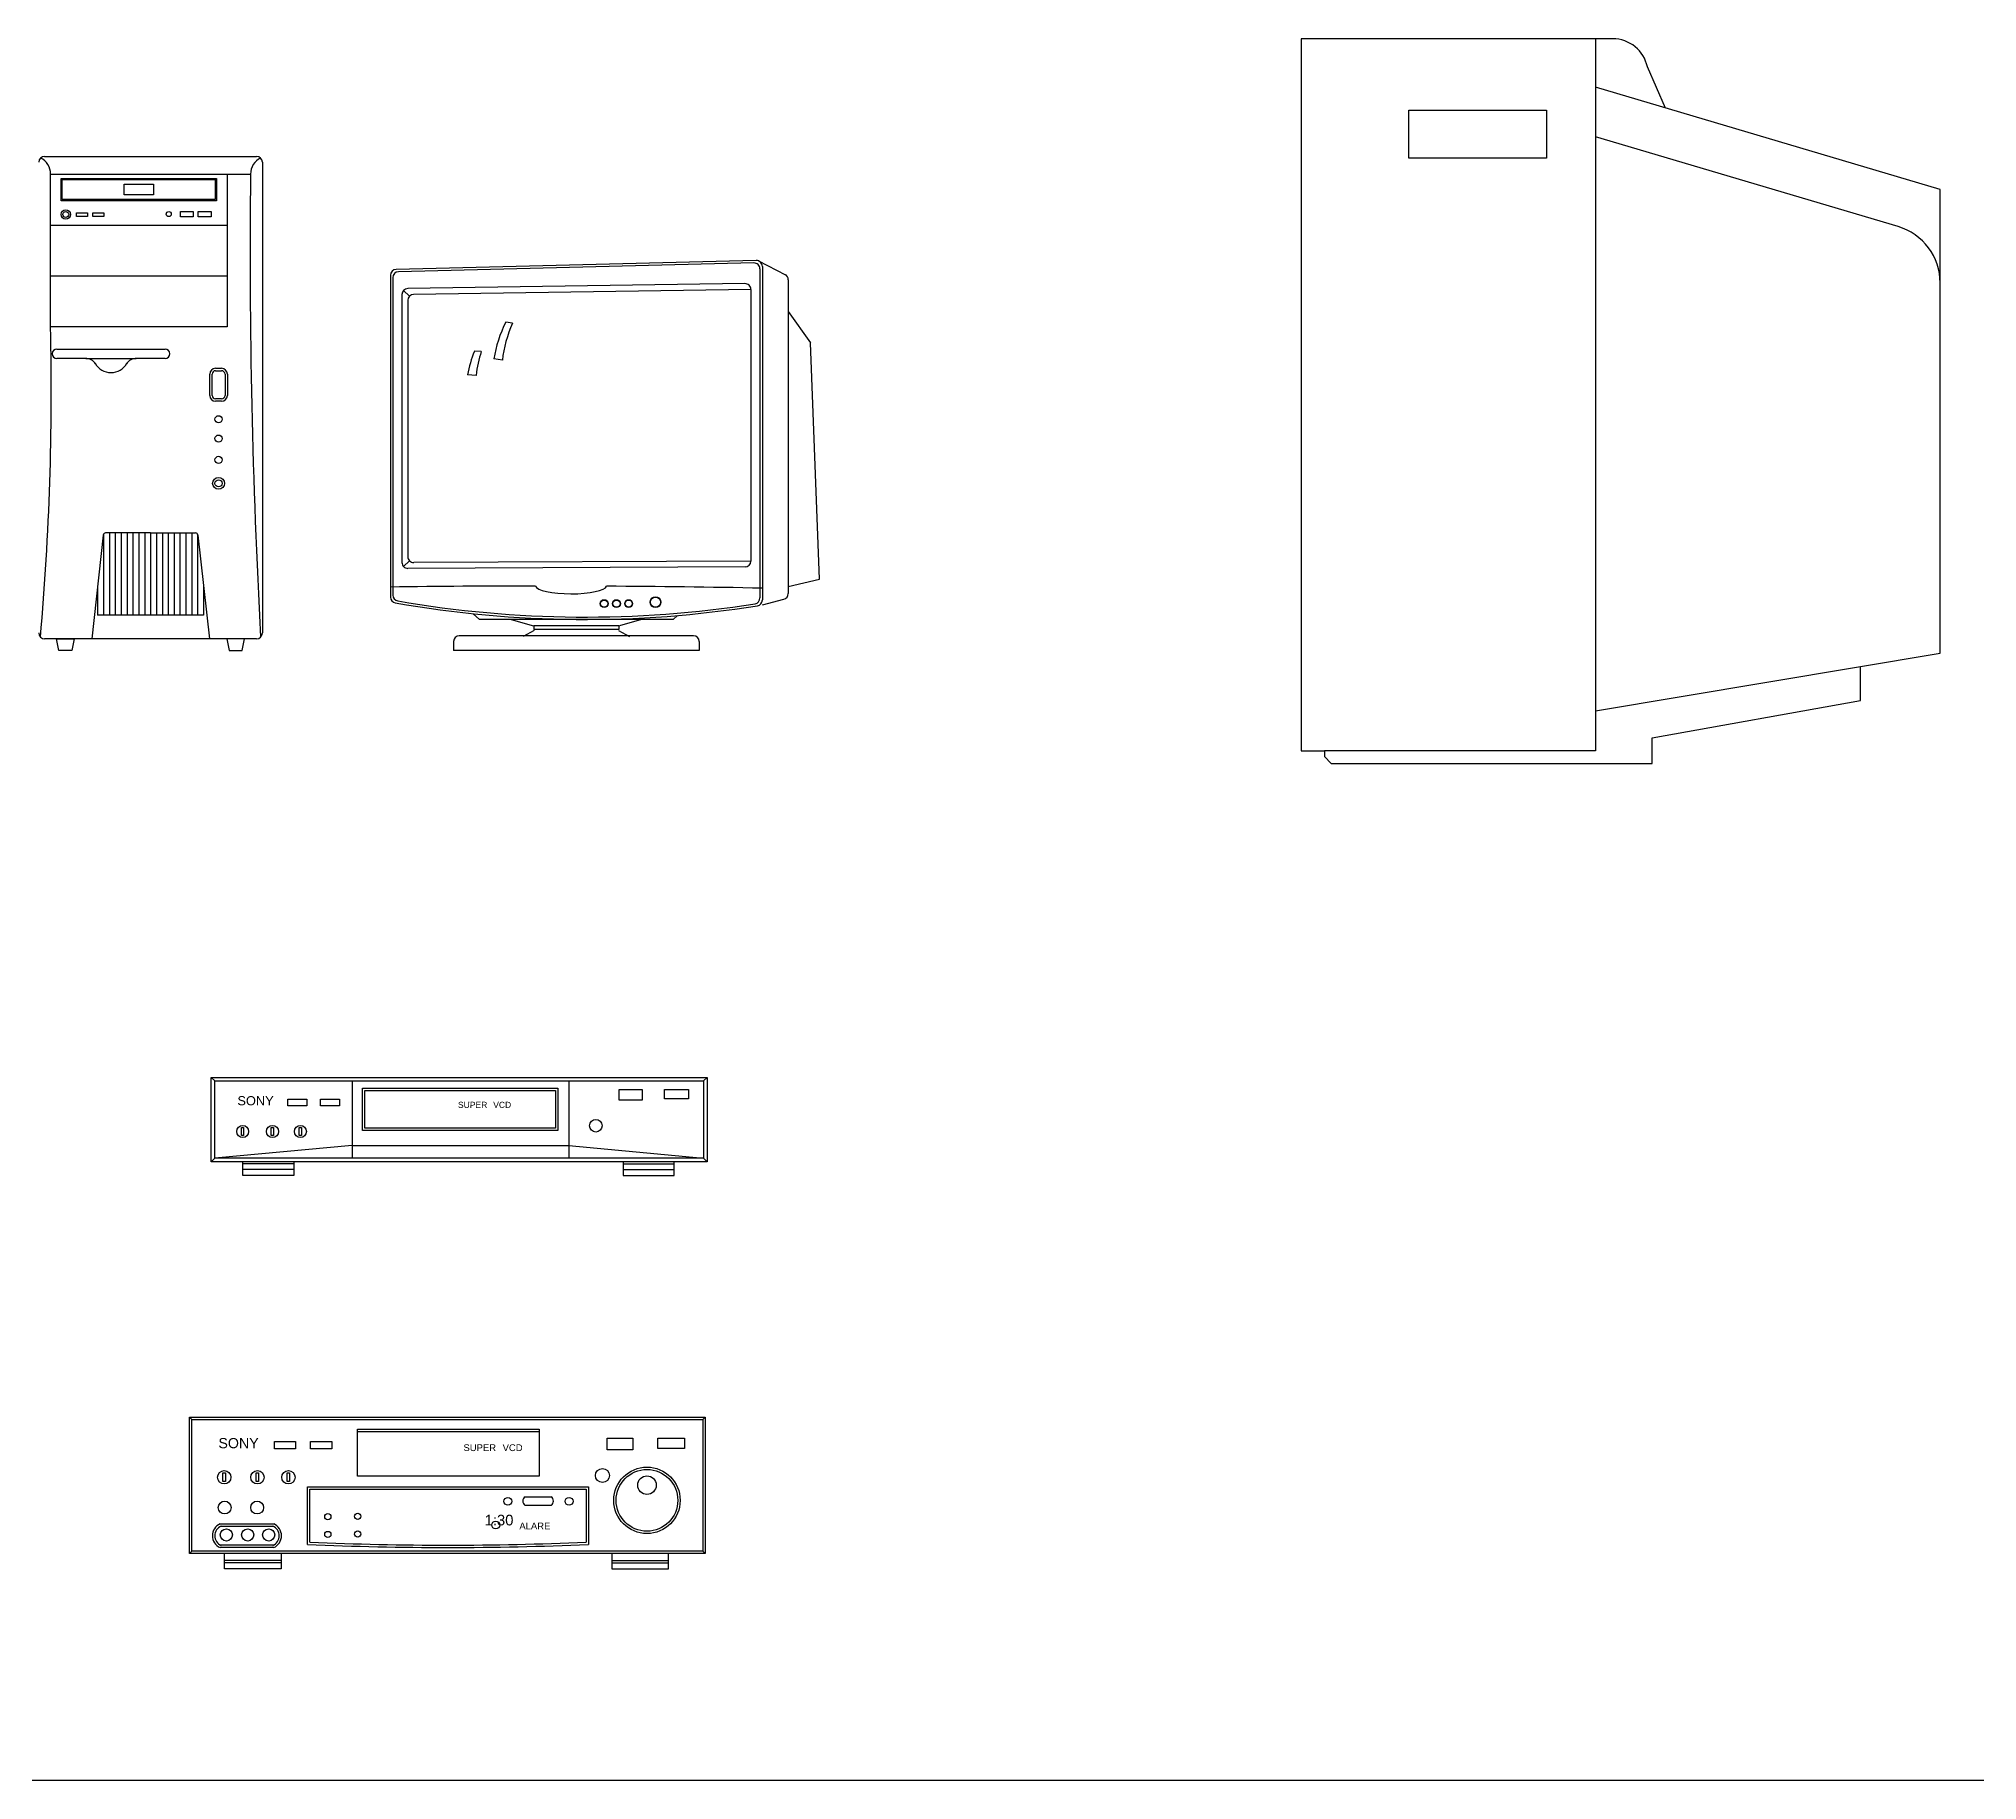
# Model space of a CAD drawing. Header units: inches. Extents: x 11.6 to 54.1, y 10.7 to 35.5.
# Drawn here: x 47.539 to 49.186, y 21.418 to 22.898 of the extents above; entities that cross this region are included whole.
import ezdxf

# ---------------------------------------------------------------- set-up
doc = ezdxf.new("R2010")
doc.units = ezdxf.units.IN
doc.header["$MEASUREMENT"] = 0
doc.layers.add('02', color=2, linetype='Continuous')
doc.layers.add('1', color=1, linetype='Continuous')
doc.styles.get("Standard").update_dxf_attribs({"font": 'arial.ttf'})

msp = doc.modelspace()

# ---------------------------------------------------------------- linework, layer by layer
at = {"layer": '02'}
for p, q in [((48.61123308689385, 22.89788928295326), (48.61123308689385, 22.29288928294278)), ((48.87608015780389, 22.89788928295326), (48.61123308689385, 22.89788928295326)), ((48.86123308689385, 22.89788928295326), (48.86123308689385, 22.29288928294278)), ((48.9209873907832, 22.83888575371253), (48.90547218510002, 22.87389833685899)), ((49.15423308684077, 22.76966445037993), (48.86123308689385, 22.85661928907808)), ((48.70277369754441, 22.83719897345014), (48.81967793904297, 22.83719897345014)), ((48.70277369754441, 22.79652050327292), (48.70277369754441, 22.83719897345014)), ((48.81967793904297, 22.83719897345014), (48.81967793904297, 22.79652050327292)), ((49.11845856053807, 22.73828140655547), (48.86123308689385, 22.8146192890768)), ((47.54356377512268, 22.79796362959911), (47.72356377517391, 22.79796362959911)), ((47.54856377512734, 22.78296362959969), (47.69856377515062, 22.78296362959969)), ((47.54856377512734, 22.65296362959504), (47.54856377512734, 22.78296362959969)), ((47.69856377515062, 22.78296362959969), (47.71856107119057, 22.78273129063615)), ((47.69856377515062, 22.78296362959969), (47.69856377515062, 22.65296362959504)), ((47.72856377517856, 22.79296362959445), (47.72856377517856, 22.39296362960027)), ((48.81967793904297, 22.79652050327292), (48.70277369754441, 22.79652050327292)), ((47.55756377520557, 22.77926352063383), (47.68956377518881, 22.77926352063383)), ((47.55756377520557, 22.7602635206336), (47.55756377520557, 22.77926352063383)), ((47.55856377513665, 22.77826352062999), (47.68856377514131, 22.77826352062999)), ((47.55856377513665, 22.76126352063744), (47.55856377513665, 22.77826352062999)), ((47.61100664873194, 22.77437539942053), (47.63612090154603, 22.77437539942053)), ((47.61100664873194, 22.76515755071028), (47.61100664873194, 22.77437539942053)), ((47.63612090154603, 22.76515755071028), (47.61100664873194, 22.76515755071028)), ((47.63612090154603, 22.77437539942053), (47.63612090154603, 22.76515755071028)), ((47.68856377514131, 22.77826352062999), (47.68856377514131, 22.76126352063744)), ((47.68956377518881, 22.77926352063383), (47.68956377518881, 22.7602635206336)), ((49.15423308684077, 22.67834774513045), (49.15423308684077, 22.76966445037993)), ((47.68956377518881, 22.7602635206336), (47.55756377520557, 22.7602635206336)), ((47.68856377514131, 22.76126352063744), (47.55856377513665, 22.76126352063744)), ((47.57051795265689, 22.75004809554099), (47.57987286125827, 22.75004809554099)), ((47.57051795265689, 22.74681215178003), (47.57051795265689, 22.75004809554099)), ((47.57987286125827, 22.75004809554099), (47.57987286125827, 22.74681215178003)), ((47.58455025682743, 22.75004809554099), (47.5939051653124, 22.75004809554099)), ((47.58455025682743, 22.74681215178003), (47.58455025682743, 22.75004809554099)), ((47.5939051653124, 22.75004809554099), (47.5939051653124, 22.74681215178003)), ((47.65902978878986, 22.75112674345161), (47.66982387796562, 22.75112674345161)), ((47.65902978878986, 22.74645265011947), (47.65902978878986, 22.75112674345161)), ((47.66982387796562, 22.75112674345161), (47.66982387796562, 22.74645265011947)), ((47.6741415370354, 22.75112674345161), (47.68493562621116, 22.75112674345161)), ((47.6741415370354, 22.74645265011947), (47.6741415370354, 22.75112674345161)), ((47.68493562621116, 22.75112674345161), (47.68493562621116, 22.74645265011947)), ((47.54856377512734, 22.73963029626481), (47.69856377515062, 22.73963029626481)), ((47.57987286125827, 22.74681215178003), (47.57051795265689, 22.74681215178003)), ((47.5939051653124, 22.74681215178003), (47.58455025682743, 22.74681215178003)), ((47.66982387796562, 22.74645265011947), (47.65902978878986, 22.74645265011947)), ((47.68493562621116, 22.74645265011947), (47.6741415370354, 22.74645265011947)), ((48.14829041597951, 22.70943455563116), (47.84227063889667, 22.70188117174854)), ((48.14629041600093, 22.70738458115972), (47.84427063887525, 22.69992992794738)), ((48.15012381981179, 22.70913456754948), (48.17306954982742, 22.69739122567131)), ((48.15141379168309, 22.70238610354733), (48.15141379168309, 22.42272152771199)), ((48.15341379177809, 22.70443607801877), (48.15341379177809, 22.42101375296494)), ((47.54856377512734, 22.69629696292992), (47.69856377515062, 22.69629696292992)), ((47.83739401468593, 22.6968826941507), (47.83739401468593, 22.42346029088964)), ((47.83939401466451, 22.69493145033499), (47.83939401466451, 22.42514058006651)), ((47.85358813042804, 22.67913370793991), (47.84858813042339, 22.68405917772048)), ((48.13858260853268, 22.6898527328363), (47.85207502658997, 22.68554972719591)), ((48.1437327797623, 22.68492951845707), (47.85707502659462, 22.68062425741533)), ((48.14365769420802, 22.68485329666015), (48.14365769420802, 22.45405272595832)), ((48.17543747379496, 22.69314008755333), (48.17543747379496, 22.42642668760396)), ((47.847150112256, 22.68055029101976), (47.847150112256, 22.45283595844245)), ((47.85215011226065, 22.67562482122463), (47.85215011226065, 22.45785723800378)), ((48.17543747379496, 22.66615979937211), (48.19430931528151, 22.63943526030067)), ((49.15423308684077, 22.3757778183122), (49.15423308684077, 22.67834774513045)), ((47.69856377515062, 22.65296362959504), (47.54856377512734, 22.65296362959504)), ((47.94115094326954, 22.65609585391081), (47.93533310828317, 22.6569868316497)), ((47.55395726928074, 22.63422302208215), (47.64595726934314, 22.63422302208215)), ((47.91454869623814, 22.63217693404891), (47.90877364027366, 22.63228108981872)), ((48.20198201200511, 22.43873951298025), (48.19430931528151, 22.63943526030067)), ((47.54995726932358, 22.63022302208134), (47.54995726932358, 22.63022302208134)), ((47.57847041530587, 22.62622302208052), (47.55395726928074, 22.62622302208052)), ((47.57847041530587, 22.62622302208052), (47.62144412331801, 22.62622302208052)), ((47.64595726934314, 22.62622302208052), (47.62144412331801, 22.62622302208052)), ((47.64995726930029, 22.63022302208134), (47.64995726930029, 22.63022302208134)), ((47.688838565243, 22.6178398239195), (47.69383856524765, 22.6178398239195)), ((47.688838565243, 22.61583982392636), (47.69383856524765, 22.61583982392636)), ((47.93249073856096, 22.6246535175365), (47.92534942702442, 22.62585310527953)), ((47.68383856523834, 22.59483982391845), (47.68383856523834, 22.61283982392939)), ((47.68583856521692, 22.59483982391845), (47.68583856521692, 22.61283982392939)), ((47.69683856515731, 22.61283982392939), (47.69683856515731, 22.59483982391845)), ((47.69883856513589, 22.61283982392939), (47.69883856513589, 22.59483982391845)), ((47.91019423386134, 22.61185159259782), (47.90293243398011, 22.61230242925245)), ((47.69383856524765, 22.59183982392148), (47.688838565243, 22.59183982392148)), ((47.69383856524765, 22.58983982392834), (47.688838565243, 22.58983982392834)), ((47.59336609333806, 22.4761844926457), (47.58356377515994, 22.38796362959562)), ((47.59356377516925, 22.47685559013058), (47.59356377516925, 22.40796362959969)), ((47.6335637752065, 22.47796362959213), (47.59535386074386, 22.47796362959213)), ((47.59856377517391, 22.47796362959213), (47.59856377517391, 22.40796362959969)), ((47.60356377517856, 22.47796362959213), (47.60356377517856, 22.40796362959969)), ((47.60856377518322, 22.47796362959213), (47.60856377518322, 22.40796362959969)), ((47.61356377518788, 22.47796362959213), (47.61356377518788, 22.40796362959969)), ((47.61856377519253, 22.47796362959213), (47.61856377519253, 22.40796362959969)), ((47.62356377519719, 22.47796362959213), (47.62356377519719, 22.40796362959969)), ((47.62856377520185, 22.47796362959213), (47.62856377520185, 22.40796362959969)), ((47.6335637752065, 22.47796362959213), (47.6335637752065, 22.40796362959969)), ((47.6335637752065, 22.47796362959213), (47.6335637752065, 22.40796362959969)), ((47.6335637752065, 22.47796362959213), (47.67177368955273, 22.47796362959213)), ((47.63856377521116, 22.47796362959213), (47.63856377521116, 22.40796362959969)), ((47.64356377521582, 22.47796362959213), (47.64356377521582, 22.40796362959969)), ((47.64856377510406, 22.47796362959213), (47.64856377510406, 22.40796362959969)), ((47.65356377522513, 22.47796362959213), (47.65356377522513, 22.40796362959969)), ((47.65856377511337, 22.47796362959213), (47.65856377511337, 22.40796362959969)), ((47.66356377511803, 22.47796362959213), (47.66356377511803, 22.40796362959969)), ((47.66856377512268, 22.47796362959213), (47.66856377512268, 22.40796362959969)), ((47.67356377512734, 22.47685559013058), (47.67356377512734, 22.40796362959969)), ((47.67376145707495, 22.4761844926457), (47.68356377513665, 22.38796362959562)), ((47.847150112256, 22.4578147690541), (47.84710764359735, 22.45781458869766)), ((47.85362209378328, 22.45431420460824), (47.84862209377862, 22.44929292503235)), ((48.14363645982049, 22.45407387025494), (47.85717134653643, 22.45285728309551)), ((48.13867892847448, 22.44905277105005), (47.85217134653177, 22.44783600353418)), ((47.85715011214889, 22.4478571478308), (47.85715011214889, 22.44781467888112)), ((48.17543747379496, 22.43254358084829), (48.20198201200511, 22.43873951298025)), ((47.58856377516459, 22.43296362959387), (47.58856377516459, 22.40796362959969)), ((47.678563775132, 22.43296362959387), (47.678563775132, 22.40796362959969)), ((48.15341379177809, 22.41675822293342), (48.1717144651204, 22.42159250793935)), ((47.678563775132, 22.40796362959969), (47.58856377516459, 22.40796362959969)), ((47.9077767139399, 22.4093189021865), (47.9129985980555, 22.40449038526873)), ((48.07769253953412, 22.40449038526873), (47.9129985980555, 22.40449038526873)), ((47.94005808093171, 22.40449038526873), (47.95886924943007, 22.39889374672799)), ((48.05074972541589, 22.40449038526873), (48.03193855703395, 22.39889374672799)), ((48.08125689636037, 22.40778623722741), (48.07769253953412, 22.40449038526873)), ((47.72356377517391, 22.38796362959562), (47.54356377512268, 22.38796362959562)), ((47.55369968722626, 22.38796362959562), (47.56869968724023, 22.38796362959562)), ((47.55569968720484, 22.37796362960086), (47.55369968722626, 22.38796362959562)), ((47.56869968724023, 22.38796362959562), (47.56669968714524, 22.37796362960086)), ((47.71342786318674, 22.38796362959562), (47.69842786317277, 22.38796362959562)), ((47.69842786317277, 22.38796362959562), (47.70042786315135, 22.37796362960086)), ((47.71142786309175, 22.37796362960086), (47.71342786318674, 22.38796362959562)), ((47.89105255120486, 22.38568561325388), (47.89105255120486, 22.37796363887043)), ((48.09487720635772, 22.39056366202436), (47.89593059998989, 22.39056366202436)), ((47.95951515656017, 22.39518372138861), (47.95021652754914, 22.38993546144644)), ((47.95934523419529, 22.39889374672799), (47.95934523419529, 22.39582919603578)), ((48.03146257226873, 22.39889374672799), (47.95934523419529, 22.39889374672799)), ((48.03146257226873, 22.39582919603578), (47.95934523419529, 22.39582919603578)), ((48.03129264978744, 22.39518372138861), (48.04059127879847, 22.38993546144644)), ((48.03146257226873, 22.39889374672799), (48.03146257226873, 22.39582919603578)), ((48.09975525514275, 22.38568561325388), (48.09975525514275, 22.37796363887043)), ((47.56669968714524, 22.37796362960086), (47.55569968720484, 22.37796362960086)), ((47.70042786315135, 22.37796362960086), (47.71142786309175, 22.37796362960086)), ((48.09975525514275, 22.37796363887043), (47.89105255120486, 22.37796363887043)), ((48.86123308689385, 22.32686102814347), (49.15423308684077, 22.3757778183122)), ((49.08654348958336, 22.33552332888081), (49.08654348958336, 22.36447693835959)), ((48.9095129378704, 22.30391960510184), (49.08654348958336, 22.33552332888081)), ((48.9095129378704, 22.2820269217687), (48.9095129378704, 22.30391960510184)), ((48.61123308689385, 22.29288928294278), (48.63123308691248, 22.29288928294278)), ((48.86123308689385, 22.29288928294278), (48.63123308691248, 22.29288928294278)), ((48.63123308691248, 22.29288928294278), (48.63123308691248, 22.28802692176265)), ((48.63123308691248, 22.28802692176265), (48.63671160080522, 22.2820269217687)), ((48.63671160080522, 22.2820269217687), (48.9095129378704, 22.2820269217687)), ((47.6851743854215, 22.01525030487988), (48.10649758401379, 22.01525030487988)), ((47.6851743854215, 21.94361058377268), (47.6851743854215, 22.01525030487988)), ((47.68817438544757, 22.01225030488291), (47.6851743854215, 22.01525030487988)), ((47.68817438544757, 21.94661058376965), (47.68817438544757, 22.01225030488291)), ((47.68817438544757, 22.01225030488291), (48.10349758410413, 22.01225030488291)), ((47.80473977302719, 22.01225030488291), (47.80473977302719, 21.94661058376965)), ((47.98885741712112, 22.01225030488291), (47.98885741712112, 21.94661058376965)), ((48.10349758410413, 22.01225030488291), (48.10649758401379, 22.01525030487988)), ((48.10349758410413, 22.01225030488291), (48.10349758410413, 21.94661058376965)), ((48.10649758401379, 22.01525030487988), (48.10649758401379, 21.94361058377268)), ((47.75027059168607, 21.99678646520493), (47.7663741485314, 21.99678646520493)), ((47.75027059168607, 21.99104670083631), (47.75027059168607, 21.99678646520493)), ((47.7663741485314, 21.99104670083631), (47.75027059168607, 21.99104670083631)), ((47.7663741485314, 21.99678646520493), (47.7663741485314, 21.99104670083631)), ((47.77786324183509, 21.99678646520493), (47.79396679868042, 21.99678646520493)), ((47.77786324183509, 21.99104670083631), (47.77786324183509, 21.99678646520493)), ((47.79396679868042, 21.99104670083631), (47.77786324183509, 21.99104670083631)), ((47.79396679868042, 21.99678646520493), (47.79396679868042, 21.99104670083631)), ((47.81366694798745, 22.00621722727971), (47.97967205591086, 22.00621722727971)), ((47.81366694798745, 21.97008400287319), (47.81366694798745, 22.00621722727971)), ((47.81566694796603, 21.97208400288088), (47.81566694796603, 22.00421722728657)), ((47.81566694796603, 22.00421722728657), (47.97767205593228, 22.00421722728657)), ((47.97767205593228, 22.00421722728657), (47.97767205593228, 21.97208400288088)), ((47.97967205591086, 22.00621722727971), (47.97967205591086, 21.97008400287319)), ((48.03167025720287, 22.00487367096372), (48.05139200900268, 22.00487367096372)), ((48.03167025720287, 21.99585597322454), (48.03167025720287, 22.00487367096372)), ((48.05139200900268, 21.99585597322454), (48.03167025720287, 21.99585597322454)), ((48.05139200900268, 22.00487367096372), (48.05139200900268, 21.99585597322454)), ((48.07027809483517, 22.00487367096372), (48.09066837279644, 22.00487367096372)), ((48.07027809483517, 21.99702493560341), (48.07027809483517, 22.00487367096372)), ((48.09066837279644, 21.99702493560341), (48.07027809483517, 21.99702493560341)), ((48.09066837279644, 22.00487367096372), (48.09066837279644, 21.99702493560341)), ((47.80473977302719, 21.9574415425073), (47.68817438544757, 21.94661058376965)), ((47.71075930025946, 21.97273300364628), (47.71265431387402, 21.97273300364628)), ((47.71075930025946, 21.96598763541857), (47.71075930025946, 21.97273300364628)), ((47.71265431387402, 21.96598763541857), (47.71075930025946, 21.96598763541857)), ((47.71265431387402, 21.97273300364628), (47.71265431387402, 21.96598763541857)), ((47.73610510512773, 21.97273300364628), (47.73800011874228, 21.97273300364628)), ((47.73610510512773, 21.96598763541857), (47.73610510512773, 21.97273300364628)), ((47.73800011874228, 21.96598763541857), (47.73610510512773, 21.96598763541857)), ((47.73800011874228, 21.97273300364628), (47.73800011874228, 21.96598763541857)), ((47.759792766986, 21.97273300364628), (47.76168778060056, 21.97273300364628)), ((47.759792766986, 21.96598763541857), (47.759792766986, 21.97273300364628)), ((47.76168778060056, 21.96598763541857), (47.759792766986, 21.96598763541857)), ((47.76168778060056, 21.97273300364628), (47.76168778060056, 21.96598763541857)), ((47.80473977302719, 21.9574415425073), (47.98885741712112, 21.9574415425073)), ((47.97967205591086, 21.97008400287319), (47.81366694798745, 21.97008400287319)), ((47.97767205593228, 21.97208400288088), (47.81566694796603, 21.97208400288088)), ((47.98885741712112, 21.9574415425073), (48.10349758410413, 21.94661058376965)), ((47.68817438544757, 21.94661058376965), (47.6851743854215, 21.94361058377268)), ((48.10649758401379, 21.94361058377268), (47.6851743854215, 21.94361058377268)), ((48.10349758410413, 21.94661058376965), (47.68817438544757, 21.94661058376965)), ((47.71195619947795, 21.93195759563838), (47.71195619947795, 21.94365347762374)), ((47.75534155719034, 21.94195759563314), (47.71195619947795, 21.94195759563314)), ((47.75534155719034, 21.94365347762374), (47.75534155719034, 21.93195759563838)), ((48.03515642961539, 21.94365347762374), (48.03515642961539, 21.93195759563838)), ((48.03515642961539, 21.94195759563314), (48.07854178732779, 21.94195759563314)), ((48.07854178732779, 21.93195759563838), (48.07854178732779, 21.94365347762374)), ((48.10349758410413, 21.94661058376965), (48.10649758401379, 21.94361058377268)), ((47.75534155719034, 21.93695759562848), (47.71195619947795, 21.93695759562848)), ((47.75534155719034, 21.93195759563838), (47.71195619947795, 21.93195759563838)), ((48.03515642961539, 21.93695759562848), (48.07854178732779, 21.93695759562848)), ((48.03515642961539, 21.93195759563838), (48.07854178732779, 21.93195759563838)), ((47.66659142366662, 21.72649095788671), (48.104728311054, 21.72649095788671)), ((47.66659142366662, 21.61065319591449), (47.66659142366662, 21.72649095788671)), ((47.6685914236452, 21.72449095787903), (47.66659142366662, 21.72649095788671)), ((48.10272831107542, 21.72449095787903), (48.104728311054, 21.72649095788671)), ((48.104728311054, 21.72649095788671), (48.104728311054, 21.61065319591449)), ((47.6685914236452, 21.61265319592218), (47.6685914236452, 21.72449095787903)), ((47.6685914236452, 21.72449095787903), (48.10272831107542, 21.72449095787903)), ((47.80936093755118, 21.71645420499277), (47.96381105748988, 21.71645420499277)), ((47.80936093755118, 21.67630617788251), (47.80936093755118, 21.71645420499277)), ((47.80936093755118, 21.71445420499964), (47.96381105748988, 21.71445420499964)), ((47.96381105748988, 21.71645420499277), (47.96381105748988, 21.67630617788251)), ((48.10272831107542, 21.72449095787903), (48.10272831107542, 21.61265319592218)), ((47.73892054158315, 21.70597558047172), (47.75681338271644, 21.70597558047172)), ((47.73892054158315, 21.69959806450657), (47.73892054158315, 21.70597558047172)), ((47.75681338271644, 21.69959806450657), (47.73892054158315, 21.69959806450657)), ((47.75681338271644, 21.70597558047172), (47.75681338271644, 21.69959806450657)), ((47.7695790418522, 21.70597558047172), (47.78747188286908, 21.70597558047172)), ((47.7695790418522, 21.69959806450657), (47.7695790418522, 21.70597558047172)), ((47.78747188286908, 21.69959806450657), (47.7695790418522, 21.69959806450657)), ((47.78747188286908, 21.70597558047172), (47.78747188286908, 21.69959806450657)), ((48.0215868367679, 21.70874336397407), (48.04349989431031, 21.70874336397407)), ((48.0215868367679, 21.69872369981618), (48.0215868367679, 21.70874336397407)), ((48.04349989431031, 21.69872369981618), (48.0215868367679, 21.69872369981618)), ((48.04349989431031, 21.70874336397407), (48.04349989431031, 21.69872369981618)), ((48.06448443407245, 21.70874336397407), (48.08714029843505, 21.70874336397407)), ((48.06448443407245, 21.70002254690058), (48.06448443407245, 21.70874336397407)), ((48.08714029843505, 21.70002254690058), (48.06448443407245, 21.70002254690058)), ((48.08714029843505, 21.70874336397407), (48.08714029843505, 21.70002254690058)), ((47.69501910671644, 21.67924951206675), (47.69712467746395, 21.67924951206675)), ((47.69501910671644, 21.67175465847555), (47.69501910671644, 21.67924951206675)), ((47.69712467746395, 21.67924951206675), (47.69712467746395, 21.67175465847555)), ((47.72318111230671, 21.67924951206675), (47.72528668293781, 21.67924951206675)), ((47.72318111230671, 21.67175465847555), (47.72318111230671, 21.67924951206675)), ((47.72528668293781, 21.67924951206675), (47.72528668293781, 21.67175465847555)), ((47.74950073658075, 21.67924951206675), (47.75160630721185, 21.67924951206675)), ((47.74950073658075, 21.67175465847555), (47.74950073658075, 21.67924951206675)), ((47.75160630721185, 21.67924951206675), (47.75160630721185, 21.67175465847555)), ((47.69712467746395, 21.67175465847555), (47.69501910671644, 21.67175465847555)), ((47.72528668293781, 21.67175465847555), (47.72318111230671, 21.67175465847555)), ((47.75160630721185, 21.67175465847555), (47.74950073658075, 21.67175465847555)), ((47.76693126709252, 21.66723096397487), (48.00560211016383, 21.66723096397487)), ((47.76693126709252, 21.61838815184325), (47.76693126709252, 21.66723096397487)), ((47.76893126718752, 21.62030446444129), (47.76893126718752, 21.66523096396719)), ((47.76893126718752, 21.66523096396719), (48.00360211018525, 21.66523096396719)), ((47.96381105748988, 21.67630617788251), (47.80936093755118, 21.67630617788251)), ((48.00360211018525, 21.66523096396719), (48.00360211018525, 21.62030446444129)), ((48.00560211016383, 21.66723096397487), (48.00560211016383, 21.61838815184325)), ((47.95180461566016, 21.65895399789457), (47.97391388529032, 21.65895399789457)), ((47.97391388529032, 21.65161914000652), (47.95180461566016, 21.65161914000652)), ((47.69269707157328, 21.63582902949435), (47.73819873725116, 21.63582902949435)), ((47.69269707157328, 21.63382902948666), (47.73819873725116, 21.63382902948666)), ((47.6685914236452, 21.61265319592218), (47.66659142366662, 21.61065319591449)), ((48.10272831107542, 21.61265319592218), (47.6685914236452, 21.61265319592218)), ((47.73819873725116, 21.61773038287953), (47.69269707157328, 21.61773038287953)), ((47.73819873725116, 21.61573038287185), (47.69269707157328, 21.61573038287185)), ((48.10272831107542, 21.61265319592218), (48.104728311054, 21.61065319591449)), ((48.104728311054, 21.61065319591449), (47.66659142366662, 21.61065319591449)), ((47.69634899484046, 21.59770543131759), (47.69634899484046, 21.61070085575062)), ((47.74455494781542, 21.60470543131538), (47.69634899484046, 21.60470543131538)), ((47.74455494781542, 21.6027054313077), (47.69634899484046, 21.6027054313077)), ((47.74455494781542, 21.59770543131759), (47.69634899484046, 21.59770543131759)), ((47.74455494781542, 21.61070085575062), (47.74455494781542, 21.59770543131759)), ((48.02546036160603, 21.61070085575062), (48.02546036160603, 21.59770543131759)), ((48.02546036160603, 21.60470543131538), (48.07366631469741, 21.60470543131538)), ((48.02546036160603, 21.6027054313077), (48.07366631469741, 21.6027054313077)), ((48.02546036160603, 21.59770543131759), (48.07366631469741, 21.59770543131759)), ((48.07366631469741, 21.59770543131759), (48.07366631469741, 21.61070085575062))]:
    msp.add_line(p, q, dxfattribs=at)
for centre, radius in [((47.56152278055489, 22.7486098744908), 0.004016797496762592), ((47.56152278055489, 22.7486098744908), 0.002516797496762592), ((47.64895517249644, 22.74896944761582), 0.002157295838071149), ((47.69133856518712, 22.57455575274668), 0.003031950145348673), ((47.69133856518712, 22.55811837920061), 0.003031950145348673), ((47.69133856518712, 22.5400186499524), 0.003031950145348673), ((47.69133856518712, 22.52010232954359), 0.005031950145348673), ((47.69133856518712, 22.52010232954359), 0.003031950145348673), ((48.01900754821073, 22.41788772703745), 0.003350725303000876), ((48.01900754821073, 22.41788772703745), 0.003050725303000877), ((48.02944883341953, 22.41788772703745), 0.003350725303000876), ((48.02944883341953, 22.41788772703745), 0.003050725303000877), ((48.03982306212239, 22.41788772703745), 0.003350725303000876), ((48.03982306212239, 22.41788772703745), 0.003050725303000877), ((48.06263511056132, 22.41912075765737), 0.004658179004286965), ((48.06263511056132, 22.41912075765737), 0.004358179004286966), ((48.06263511056132, 22.41912075765737), 0.004358179004286966), ((47.7118252505181, 21.9693011504483), 0.005088615369852705), ((47.73717105550278, 21.9693011504483), 0.005088615369852705), ((47.76085871736105, 21.9693011504483), 0.005088615369852705), ((48.01189334246848, 21.974219056187), 0.005343823991614991), ((47.69620349594444, 21.67543634185), 0.005654017077614117), ((47.7243655014183, 21.67543634185), 0.005654017077614117), ((47.75068512569234, 21.67543634185), 0.005654017077614117), ((48.01750134430878, 21.67701443266429), 0.005937582212905544), ((48.05534883587207, 21.65585779781992), 0.02823347709350843), ((48.05534883587207, 21.65585779781992), 0.02623347709350844), ((48.05534883587207, 21.6687875721023), 0.007876829477332759), ((47.69651476420514, 21.64974287211095), 0.005462641959625762), ((47.72413846255332, 21.64974287211095), 0.005462641959625762), ((47.7841864052327, 21.64200282790131), 0.002649665039910905), ((47.80961318673618, 21.64231454954148), 0.002649665039910905), ((47.9371768169669, 21.65505454461396), 0.003354199474105552), ((47.98921015903871, 21.65505454461396), 0.003354199474105552), ((47.69795348831504, 21.62645477835628), 0.005175128488385233), ((47.71608154602401, 21.62645477835628), 0.005175128488385233), ((47.73392184426594, 21.62645477835628), 0.005175128488385233), ((47.7841864052327, 21.62688414176824), 0.002649665039910905), ((47.80961318673618, 21.62719586340842), 0.002649665039910905), ((47.92686606837488, 21.63492936849667), 0.003354199474105552)]:
    msp.add_circle(centre, radius, dxfattribs=at)
for centre, radius, start, end in [((48.87608015780389, 22.86788928295442), 0.03000000000000777, 11.55460805029453, 90), ((47.54356377512268, 22.79296362959445), 0.005000000000000001, 90, 180), ((47.72356377517391, 22.79296362959445), 0.005000000000000001, 0, 90), ((47.53410532615199, 22.78330513272391), 0.01446248149736045, 358.6469465023286, 65.82427374257394), ((53.62191060370352, 22.71414311265704), 5.903747965603777, 179.3320829266758, 183.1529454711222), ((47.7330222241446, 22.78330513272391), 0.01446248149736045, 114.1757262574261, 181.3530534976713), ((49.10423308691062, 22.6903477451329), 0.05, 0, 73.4704704983303), ((47.84239401469059, 22.6968826941507), 0.005000000000000001, 91.41392516253912, 180), ((47.84439401466917, 22.69493145033499), 0.005000000000000001, 91.41392516253912, 180), ((48.14641379179485, 22.70238610354733), 0.005000000000000001, 0, 91.41392516253912), ((48.14841379177343, 22.70443607801877), 0.005000000000000001, 0, 91.41392516253912), ((47.85215011226065, 22.68055029101976), 0.005000000000000001, 90.86045021551638, 180), ((48.13865769420337, 22.68485329666015), 0.005000000000000001, 0, 90.86045021551638), ((48.17043747367389, 22.69314008755333), 0.005000000000000001, 0, 58.23643524154801), ((47.85715011214889, 22.67562482122463), 0.005000000000000001, 90.86045021551638, 180), ((45.17341952012904, 22.59798511512651), 2.375780475812163, 354.9638286674821, 1.326013832484868), ((48.02749719271488, 22.61026488670046), 0.1033303372514639, 153.1175861118667, 171.3233418117713), ((48.03519321336463, 22.61327985165423), 0.1033303372514639, 155.5209545068926, 173.680596202319), ((47.55395726928074, 22.63022302208134), 0.004, 90, 180), ((47.64595726934314, 22.63022302208134), 0.004, 0, 90), ((48.00452697950933, 22.59344223539534), 0.1033303372514639, 157.9218576881203, 169.4832310926181), ((47.55395726928074, 22.63022302208134), 0.004, 180, 270), ((47.57829883995984, 22.61594656074027), 0.01027789354780747, 33.33269813578819, 90.95651937552864), ((47.59995726925373, 22.62959802208076), 0.01537500000000195, 209.2660496352622, 330.7339503647377), ((47.62161569866404, 22.61594656074027), 0.01027789354780747, 89.04348062447137, 146.6673018642118), ((47.64595726934314, 22.63022302208134), 0.004, 270, 0), ((47.688838565243, 22.61283982392939), 0.005000000000000001, 90, 180), ((47.688838565243, 22.61283982392939), 0.00299999999999909, 90, 180), ((47.69383856524765, 22.61283982392939), 0.005000000000000001, 0, 90), ((47.69383856524765, 22.61283982392939), 0.003, 0, 90), ((48.01289670854859, 22.60047792671554), 0.1033303372514639, 162.1351074056967, 173.680596202319), ((47.688838565243, 22.59483982391845), 0.005000000000000001, 180, 270), ((47.688838565243, 22.59483982391845), 0.003, 180, 270), ((47.69383856524765, 22.59483982391845), 0.005000000000000001, 270, 0), ((47.69383856524765, 22.59483982391845), 0.003, 270, 0), ((47.59535386074386, 22.47596362959899), 0.002, 90, 173.6598079762115), ((47.67177368955273, 22.47596362959899), 0.002, 6.340192023788473, 90), ((47.85215011226065, 22.45283595844245), 0.005000000000000001, 180, 270.2433278881484), ((47.85715011214889, 22.45785723800378), 0.005000000000000001, 180, 270.2433278881484), ((48.13865769420337, 22.45405272595832), 0.005000000000000001, 270.2433278881484, 0), ((47.84239401469059, 22.42346029088964), 0.005000000000000001, 180, 260.018152824249), ((47.96613780011941, 12.89255751463367), 9.540276389300423, 90.03275689535278, 90.77321635812105), ((47.84439401466917, 22.42514058006651), 0.005000000000000001, 180, 260.1223677237472), ((48.00269526789017, 23.33426121534154), 0.9297998787609892, 260.018152824249, 279.065740758197), ((48.00269526789017, 23.33426121534154), 0.9277998787609892, 260.1223677237472, 278.9598215188281), ((47.96613780011941, 12.89255751463367), 9.540276389300423, 88.8752093752257, 89.67052660062363), ((48.14641379179485, 22.42272152771199), 0.005000000000000001, 278.9598215188281, 0), ((48.14841379177343, 22.42101375296494), 0.005000000000000001, 279.065740758197, 0), ((48.17043747367389, 22.42642668760396), 0.005000000000000001, 284.7971863164622, 0), ((47.54356377512268, 22.39296362960027), 0.005000000000000001, 180, 270), ((47.72356377517391, 22.39296362960027), 0.005000000000000001, 270, 0), ((47.89593059998989, 22.38568561325388), 0.004878048780487806, 90, 180), ((48.09487720635772, 22.38568561325388), 0.004878048780487806, 0, 90), ((47.95431123928685, 21.65528656895054), 0.004442206273976277, 124.3519232287916, 235.6480767712083), ((47.97140726178005, 21.65528656895054), 0.004442206273976277, 304.3519232287917, 55.64807677120832), ((47.69704338802077, 21.62577970619037), 0.01094894358080834, 113.3884062167242, 246.6115937832757), ((47.69704338802077, 21.62577970619037), 0.008948943580808342, 113.3884062167242, 246.6115937832757), ((47.73385242080368, 21.62577970619037), 0.008948943580808342, 293.3884062167243, 66.6115937832757), ((47.73385242080368, 21.62577970619037), 0.01094894358080834, 293.3884062167243, 66.6115937832757), ((47.88626668868638, 24.38694453855584), 2.771127100880985, 267.5318592495001, 272.4681407504998), ((47.88626668868638, 24.38694453855584), 2.769127100880985, 267.5714950540703, 272.4285049459297)]:
    msp.add_arc(centre, radius, start, end, dxfattribs=at)
msp.add_ellipse((47.99084477358084, 22.43320570127122), major_axis=(-0.03022040890089996, 6.710553742648503e-05), ratio=0.2312243950826049, start_param=0.06305664115587536, end_param=3.075345993389963, dxfattribs=at)
for p in [(47.54856377512734, 22.73963029626481), (47.54856377512734, 22.69629696292992)]:
    msp.add_point(p, dxfattribs=at)
at = {"layer": '1'}
msp.add_line((33.43569185327325, 21.41802676635285), (53.76189506192278, 21.41802676635285), dxfattribs=at)

# ---------------------------------------------------------------- texts
at = {"layer": '02', "oblique": 0.5}
for s, height, p in [('SONY', 0.007776, (47.70732956040703, 21.99156759186604)), ('SUPER', 0.005184000000000001, (47.89474828004423, 21.98936844654105)), ('VCD', 0.005184000000000001, (47.92468656935781, 21.98936136456047))]:
    msp.add_text(s, height=height, dxfattribs=at).set_placement(p)
at = {"layer": '02'}
for s, height, p in [('SONY', 0.00864, (47.69120828468404, 21.70017683231578)), ('SUPER', 0.00576, (47.89944996741652, 21.69773333750214)), ('VCD', 0.00576, (47.93271607240714, 21.69772546864129)), ('1:30', 0.009000000000000001, (47.91743347082339, 21.63459513686263)), ('ALARE', 0.00576, (47.94692583217803, 21.63118292992891))]:
    msp.add_text(s, height=height, dxfattribs=at).set_placement(p)

doc.saveas('drawing.dxf')
